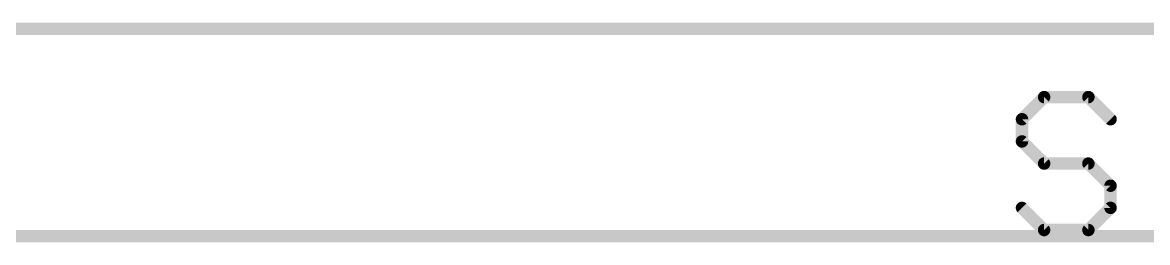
# Model space of a CAD drawing. Extents: x 0 to 264, y 0 to 182.
# Drawn here: x 74.19 to 87.97, y 152.32 to 155.02 of the extents above; entities that cross this region are included whole.
import ezdxf

# ---------------------------------------------------------------- set-up
doc = ezdxf.new("R2010")
doc.units = 0
doc.layers.add('91', color=122, linetype='CONTINUOUS')
doc.layers.add('95', color=251, linetype='CONTINUOUS')

msp = doc.modelspace()

# ---------------------------------------------------------------- linework, layer by layer
at = {"layer": '91', "const_width": 0.1524}
for points in [[(66.04, 154.94), (111.76, 154.94)], [(111.76, 152.4), (58.42, 152.4)]]:
    msp.add_lwpolyline(points, dxfattribs=at)
at = {"layer": '95', "const_width": 0.1524}
for points in [[(86.7074, 154.1032), (86.4362, 153.832)], [(87.2497, 154.1032), (86.7074, 154.1032)], [(87.5209, 153.832), (87.2497, 154.1032)], [(86.4362, 153.832), (86.4362, 153.5609)], [(86.4362, 153.5609), (86.7074, 153.2897)], [(86.7074, 153.2897), (87.2497, 153.2897)], [(87.2497, 153.2897), (87.5209, 153.0185)], [(87.5209, 153.0185), (87.5209, 152.7474)], [(86.7074, 152.4762), (86.4362, 152.7474)], [(87.5209, 152.7474), (87.2497, 152.4762)], [(87.2497, 152.4762), (86.7074, 152.4762)]]:
    msp.add_lwpolyline(points, dxfattribs=at)
at = {"layer": '95', "const_width": 0.0762}
for points in [[(86.7074, 154.1413, 1), (86.7074, 154.0651)], [(86.7343, 154.0762, 1), (86.6804, 154.1301)], [(87.2766, 154.1301, 1), (87.2228, 154.0762)], [(87.2497, 154.0651, 1), (87.2497, 154.1413)], [(86.4743, 153.832, 1), (86.3981, 153.832)], [(86.4093, 153.859, 1), (86.4631, 153.8051)], [(87.4939, 153.8051, 1), (87.5478, 153.859)], [(86.4631, 153.5878, 1), (86.4093, 153.5339)], [(86.3981, 153.5609, 1), (86.4743, 153.5609)], [(86.7074, 153.3278, 1), (86.7074, 153.2516)], [(86.6804, 153.2628, 1), (86.7343, 153.3166)], [(87.2766, 153.3166, 1), (87.2228, 153.2628)], [(87.2497, 153.2516, 1), (87.2497, 153.3278)], [(87.559, 153.0185, 1), (87.4828, 153.0185)], [(87.4939, 152.9916, 1), (87.5478, 153.0455)], [(86.4631, 152.7743, 1), (86.4093, 152.7204)], [(87.4828, 152.7474, 1), (87.559, 152.7474)], [(87.5478, 152.7204, 1), (87.4939, 152.7743)], [(86.7074, 152.5143, 1), (86.7074, 152.4381)], [(87.2497, 152.4381, 1), (87.2497, 152.5143)], [(86.6804, 152.4493, 1), (86.7343, 152.5031)], [(87.2228, 152.5031, 1), (87.2766, 152.4493)]]:
    msp.add_lwpolyline(points, format="xyb", dxfattribs=at)

doc.saveas('drawing.dxf')
